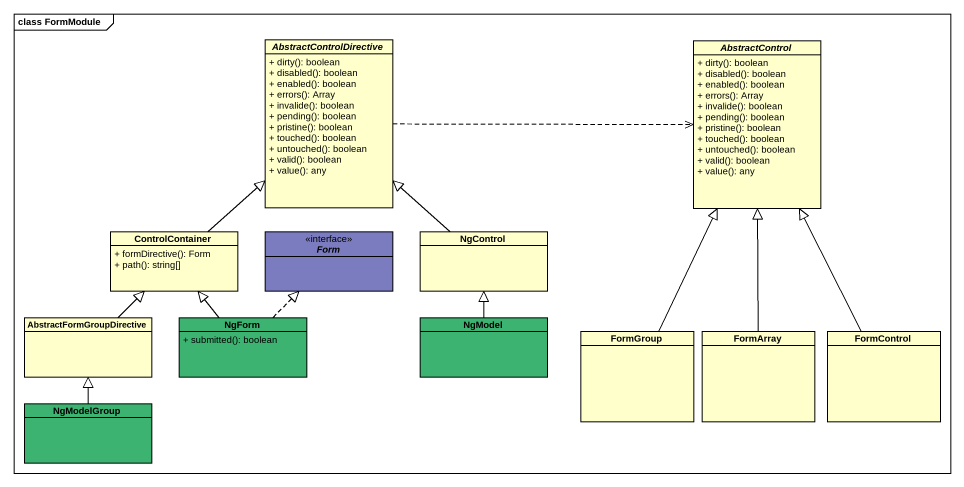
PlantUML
@startuml
mainframe class FormModule
hide circle
hide empty members
skinparam classAttributeIconSize 0
abstract class AbstractControlDirective {
  + dirty(): boolean
  + disabled(): boolean
  + enabled(): boolean
  + errors(): Array
  + invalide(): boolean
  + pending(): boolean
  + pristine(): boolean
  + touched(): boolean
  + untouched(): boolean
  + valid(): boolean
  + value(): any
}
abstract class AbstractControl {
  + dirty(): boolean
  + disabled(): boolean
  + enabled(): boolean
  + errors(): Array
  + invalide(): boolean
  + pending(): boolean
  + pristine(): boolean
  + touched(): boolean
  + untouched(): boolean
  + valid(): boolean
  + value(): any
}
class ControlContainer {
  + formDirective(): Form
  + path(): string[]
}
interface Form <<interface>> #7B7BC0
class NgControl
class AbstractFormGroupDirective
class NgForm #3CB371 {
  + submitted(): boolean
}
class NgModel #3CB371
class FormGroup
class FormArray
class FormControl
class NgModelGroup #3CB371
AbstractControlDirective .right.> AbstractControl
ControlContainer -up-|> AbstractControlDirective
NgControl -up-|> AbstractControlDirective
AbstractFormGroupDirective -up-|> ControlContainer
NgForm -up-|> ControlContainer
NgForm .up.|> Form
NgModel -up-|> NgControl
FormGroup -up-|> AbstractControl
FormArray -up-|> AbstractControl
FormControl -up-|> AbstractControl
NgModelGroup -up-|> AbstractFormGroupDirective
@enduml
